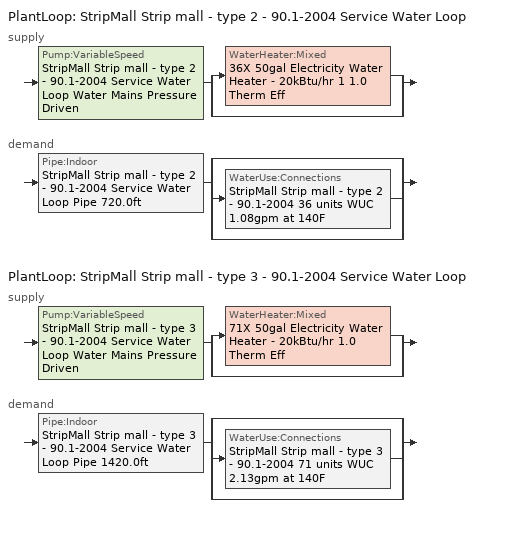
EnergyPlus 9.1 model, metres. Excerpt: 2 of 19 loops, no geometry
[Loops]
PlantLoop 'StripMall Strip mall - type 2 - 90.1-2004 Service Water Loop'
 supply: Pump:VariableSpeed 'StripMall Strip mall - type 2 - 90.1-2004 Service Water Loop Water Mains Pressure Driven' > split
  | WaterHeater:Mixed '36X 50gal Electricity Water Heater - 20kBtu/hr 1 1.0 Therm Eff'
  | bypass
 demand: Pipe:Indoor 'StripMall Strip mall - type 2 - 90.1-2004 Service Water Loop Pipe 720.0ft' > split
  | bypass
  | WaterUse:Connections 'StripMall Strip mall - type 2 - 90.1-2004 36 units WUC 1.08gpm at 140F'
  | bypass
PlantLoop 'StripMall Strip mall - type 3 - 90.1-2004 Service Water Loop'
 supply: Pump:VariableSpeed 'StripMall Strip mall - type 3 - 90.1-2004 Service Water Loop Water Mains Pressure Driven' > split
  | WaterHeater:Mixed '71X 50gal Electricity Water Heater - 20kBtu/hr 1.0 Therm Eff'
  | bypass
 demand: Pipe:Indoor 'StripMall Strip mall - type 3 - 90.1-2004 Service Water Loop Pipe 1420.0ft' > split
  | bypass
  | WaterUse:Connections 'StripMall Strip mall - type 3 - 90.1-2004 71 units WUC 2.13gpm at 140F'
  | bypass
[Material] Roughness=Smooth; Thickness {m}=0.001143; Conductivity {W/m-K}=386; Density {kg/m3}=8906.27; Specific Heat {J/kg-K}=385.1856; Thermal Absorptance=0.9; Solar Absorptance=0.7; Visible Absorptance=0.7
Copper pipe 0.75in type L 4; Copper pipe 0.75in type L 5
[Construction]
Uninsulated copper pipe 0.75in type L 4: Copper pipe 0.75in type L 4
Uninsulated copper pipe 0.75in type L 5: Copper pipe 0.75in type L 5
[SetpointManager:Scheduled] Control Variable=Temperature
Name | Schedule | Setpoint Node or NodeList
Service hot water setpoint manager 4 | Service Water Loop Temp - 140F 4 | StripMall Strip mall - type 2 - 90.1-2004 Service Water Loop Supply Outlet Node
Service hot water setpoint manager 5 | Service Water Loop Temp - 140F 5 | StripMall Strip mall - type 3 - 90.1-2004 Service Water Loop Supply Outlet Node
[PlantLoop] Fluid Type=Water; Maximum Loop Temperature {C}=60; Minimum Loop Temperature {C}=10; Maximum Loop Flow Rate {m3/s}=Autosize; Minimum Loop Flow Rate {m3/s}=0; Plant Loop Volume {m3}=Autocalculate; Load Distribution Scheme=Optimal; Plant Loop Demand Calculation Scheme=SingleSetpoint
Name | Plant Equipment Operation Scheme
StripMall Strip mall - type 2 - 90.1-2004 Service Water Loop | StripMall Strip mall - type 2 - 90.1-2004 Service Water Loop Operation Schemes
StripMall Strip mall - type 3 - 90.1-2004 Service Water Loop | StripMall Strip mall - type 3 - 90.1-2004 Service Water Loop Operation Schemes
[Sizing:Plant] Loop Type=Heating; Design Loop Exit Temperature {C}=60; Loop Design Temperature Difference {deltaC}=5; Sizing Option=NonCoincident; Zone Timesteps in Averaging Window=1; Coincident Sizing Factor Mode=None
StripMall Strip mall - type 2 - 90.1-2004 Service Water Loop; StripMall Strip mall - type 3 - 90.1-2004 Service Water Loop
[Pump:VariableSpeed] Design Maximum Flow Rate {m3/s}=Autosize; Design Pump Head {Pa}=0.001; Design Power Consumption {W}=Autosize; Motor Efficiency=0.825; Fraction of Motor Inefficiencies to Fluid Stream=0; Coefficient 1 of the Part Load Performance Curve=0; Coefficient 2 of the Part Load Performance Curve=1; Coefficient 3 of the Part Load Performance Curve=0; Coefficient 4 of the Part Load Performance Curve=0; Design Minimum Flow Rate {m3/s}=0; Pump Control Type=Continuous; Skin Loss Radiative Fraction=0.5; Design Power Sizing Method=PowerPerFlowPerPressure; Design Electric Power per Unit Flow Rate {W/(m3/s)}=348701.1; Design Shaft Power per Unit Flow Rate per Unit Head=1.28205; Design Minimum Flow Rate Fraction=0
StripMall Strip mall - type 2 - 90.1-2004 Service Water Loop Water Mains Pressure Driven; StripMall Strip mall - type 3 - 90.1-2004 Service Water Loop Water Mains Pressure Driven
[PlantEquipmentOperationSchemes] Control Scheme Object Type 1=PlantEquipmentOperation:HeatingLoad; Control Scheme Schedule Name 1=Always On Discrete
Name | Control Scheme Name 1
StripMall Strip mall - type 2 - 90.1-2004 Service Water Loop Operation Schemes | StripMall Strip mall - type 2 - 90.1-2004 Service Water Loop Heating Operation Scheme
StripMall Strip mall - type 3 - 90.1-2004 Service Water Loop Operation Schemes | StripMall Strip mall - type 3 - 90.1-2004 Service Water Loop Heating Operation Scheme
[PlantEquipmentList]
StripMall Strip mall - type 2 - 90.1-2004 Service Water Loop Heating Equipment List: WaterHeater:Mixed, 36X 50gal Electricity Water Heater - 20kBtu/hr 1 1.0 Therm Eff
StripMall Strip mall - type 3 - 90.1-2004 Service Water Loop Heating Equipment List: WaterHeater:Mixed, 71X 50gal Electricity Water Heater - 20kBtu/hr 1.0 Therm Eff
[WaterHeater:Mixed] Deadband Temperature Difference {deltaC}=2; Maximum Temperature Limit {C}=60; Heater Control Type=Cycle; Heater Ignition Minimum Flow Rate {m3/s}=0; Heater Ignition Delay {s}=0; Heater Fuel Type=Electricity; Heater Thermal Efficiency=1; Off Cycle Parasitic Fuel Consumption Rate {W}=0; Off Cycle Parasitic Fuel Type=Electricity; Off Cycle Parasitic Heat Fraction to Tank=0; On Cycle Parasitic Fuel Consumption Rate {W}=0; On Cycle Parasitic Fuel Type=Electricity; On Cycle Parasitic Heat Fraction to Tank=0; Ambient Temperature Indicator=Schedule; Off Cycle Loss Coefficient to Ambient Temperature {W/K}=2.10637; Off Cycle Loss Fraction to Zone=1; On Cycle Loss Coefficient to Ambient Temperature {W/K}=2.10637; On Cycle Loss Fraction to Zone=1; Use Side Effectiveness=1; Source Side Effectiveness=1; Use Side Design Flow Rate {m3/s}=Autosize; Source Side Design Flow Rate {m3/s}=Autosize; Indirect Water Heating Recovery Time {hr}=1.5; Source Side Flow Control Mode=IndirectHeatPrimarySetpoint
Name | Tank Volume {m3} | Setpoint Temperature Schedule | Heater Maximum Capacity {W} | Ambient Temperature Schedule
36X 50gal Electricity Water Heater - 20kBtu/hr 1 1.0 Therm Eff | 6.81374 | Service Water Loop Temp - 140F 4 | 211011 | Water Heater Ambient Temp Schedule - 71.6f 4
71X 50gal Electricity Water Heater - 20kBtu/hr 1.0 Therm Eff | 13.4382 | Service Water Loop Temp - 140F 5 | 416161 | Water Heater Ambient Temp Schedule - 71.6f 5
[WaterUse:Connections]
Name | Water Use Equipment Name 1
StripMall Strip mall - type 2 - 90.1-2004 36 units WUC 1.08gpm at 140F | StripMall Strip mall - type 2 - 90.1-2004 36 units Service Water Use 1.08gpm at 140F
StripMall Strip mall - type 3 - 90.1-2004 71 units WUC 2.13gpm at 140F | StripMall Strip mall - type 3 - 90.1-2004 71 units Service Water Use 2.13gpm at 140F
[WaterUse:Equipment] Sensible Fraction Schedule=Fraction Sensible - 0.2; Latent Fraction Schedule=Fraction Latent - 0.05
Name | Peak Flow Rate {m3/s} | Flow Rate Fraction Schedule | Target Temperature Schedule
StripMall Strip mall - type 2 - 90.1-2004 36 units Service Water Use 1.08gpm at 140F | 6.81374e-05 | RetailStripmall Type2_SWH_SCH | Mixed Water At Faucet Temp - 140F 6
StripMall Strip mall - type 3 - 90.1-2004 71 units Service Water Use 2.13gpm at 140F | 0.000134382 | RetailStripmall Type3_SWH_SCH | Mixed Water At Faucet Temp - 140F 7
[PlantEquipmentOperation:HeatingLoad] Load Range Lower Limit 1 {W}=0; Load Range Upper Limit 1 {W}=1000000000
Name | Range Equipment List Name 1
StripMall Strip mall - type 2 - 90.1-2004 Service Water Loop Heating Operation Scheme | StripMall Strip mall - type 2 - 90.1-2004 Service Water Loop Heating Equipment List
StripMall Strip mall - type 3 - 90.1-2004 Service Water Loop Heating Operation Scheme | StripMall Strip mall - type 3 - 90.1-2004 Service Water Loop Heating Equipment List
[Pipe:Indoor] Environment Type=Schedule; Pipe Inside Diameter {m}=0.019939
Name | Construction | Ambient Temperature Schedule | Ambient Air Velocity Schedule | Pipe Length {m}
StripMall Strip mall - type 2 - 90.1-2004 Service Water Loop Pipe 720.0ft | Uninsulated copper pipe 0.75in type L 4 | StripMall Strip mall - type 2 - 90.1-2004 Service Water Loop Piping Air Temp - 70F | StripMall Strip mall - type 2 - 90.1-2004 Service Water Loop Piping Air Velocity - 0.67mph | 219.456
StripMall Strip mall - type 3 - 90.1-2004 Service Water Loop Pipe 1420.0ft | Uninsulated copper pipe 0.75in type L 5 | StripMall Strip mall - type 3 - 90.1-2004 Service Water Loop Piping Air Temp - 70F | StripMall Strip mall - type 3 - 90.1-2004 Service Water Loop Piping Air Velocity - 0.67mph | 432.816
[Schedule:Day:Interval]
Fraction Latent - 0.05 Default: No, 24:00, 0.05
Fraction Sensible - 0.2 Default: No, 24:00, 0.2
Mixed Water At Faucet Temp - 140F Default 6; Mixed Water At Faucet Temp - 140F Default 7; Service Water Loop Temp - 140F Default 4; Service Water Loop Temp - 140F Default 5: No, 24:00, 60
RetailStripmall Type2_SWH_SCH Default: No, 09:00, 0, 10:00, 0.12, 11:00, 0.14, 12:00, 0.29, 13:00, 0.33, 14:00, 0.4, 15:00, 0.36, 16:00, 0.37, 17:00, 0.35, 18:00, 0.37, 24:00, 0
RetailStripmall Type2_SWH_SCH SmrDsn|Wkdy Day; RetailStripmall Type2_SWH_SCH Summer Design Day: No, 08:00, 0, 09:00, 0.15, 10:00, 0.23, 11:00, 0.32, 12:00, 0.41, 13:00, 0.57, 14:00, 0.62, 15:00, 0.61, 16:00, 0.5, 17:00, 0.45, 18:00, 0.46, 19:00, 0.47, 20:00, 0.42, 21:00, 0.34, 24:00, 0
RetailStripmall Type2_SWH_SCH Winter Design Day; RetailStripmall Type2_SWH_SCH WntrDsn|Sat Day: No, 08:00, 0, 09:00, 0.2, 10:00, 0.24, 11:00, 0.27, 12:00, 0.42, 13:00, 0.54, 14:00, 0.62, 15:00, 0.6, 16:00, 0.5, 17:00, 0.48, 18:00, 0.47, 19:00, 0.34, 24:00, 0
RetailStripmall Type3_SWH_SCH Default: No, 10:00, 0, 11:00, 0.12, 12:00, 0.29, 13:00, 0.31, 15:00, 0.36, 16:00, 0.34, 17:00, 0.35, 18:00, 0.37, 24:00, 0
RetailStripmall Type3_SWH_SCH SmrDsn|Wkdy Day; RetailStripmall Type3_SWH_SCH Summer Design Day: No, 09:00, 0, 10:00, 0.15, 11:00, 0.25, 12:00, 0.41, 13:00, 0.57, 14:00, 0.62, 15:00, 0.61, 16:00, 0.5, 17:00, 0.45, 18:00, 0.46, 19:00, 0.47, 20:00, 0.42, 21:00, 0.34, 24:00, 0
RetailStripmall Type3_SWH_SCH Winter Design Day; RetailStripmall Type3_SWH_SCH WntrDsn|Sat Day: No, 09:00, 0, 10:00, 0.2, 11:00, 0.27, 12:00, 0.42, 13:00, 0.54, 14:00, 0.59, 15:00, 0.6, 16:00, 0.49, 17:00, 0.48, 18:00, 0.47, 19:00, 0.46, 24:00, 0
StripMall Strip mall - type 2 - 90.1-2004 Service Water Loop Piping Air Temp - 70F Default; StripMall Strip mall - type 3 - 90.1-2004 Service Water Loop Piping Air Temp - 70F Default: No, 24:00, 21.1111
StripMall Strip mall - type 2 - 90.1-2004 Service Water Loop Piping Air Velocity - 0.67mph Default; StripMall Strip mall - type 3 - 90.1-2004 Service Water Loop Piping Air Velocity - 0.67mph Default: No, 24:00, 0.3
Water Heater Ambient Temp Schedule - 71.6f Default 4; Water Heater Ambient Temp Schedule - 71.6f Default 5: No, 24:00, 22
[Schedule:Week:Daily]
Fraction Latent - 0.05 Week Rule - Jan1-Dec31: Fraction Latent - 0.05 Default, Fraction Latent - 0.05 Default, Fraction Latent - 0.05 Default, Fraction Latent - 0.05 Default, Fraction Latent - 0.05 Default, Fraction Latent - 0.05 Default, Fraction Latent - 0.05 Default, Fraction Latent - 0.05 Default, Fraction Latent - 0.05 Default, Fraction Latent - 0.05 Default, Fraction Latent - 0.05 Default, Fraction Latent - 0.05 Default
Fraction Sensible - 0.2 Week Rule - Jan1-Dec31: Fraction Sensible - 0.2 Default, Fraction Sensible - 0.2 Default, Fraction Sensible - 0.2 Default, Fraction Sensible - 0.2 Default, Fraction Sensible - 0.2 Default, Fraction Sensible - 0.2 Default, Fraction Sensible - 0.2 Default, Fraction Sensible - 0.2 Default, Fraction Sensible - 0.2 Default, Fraction Sensible - 0.2 Default, Fraction Sensible - 0.2 Default, Fraction Sensible - 0.2 Default
Mixed Water At Faucet Temp - 140F 6 Week Rule - Jan1-Dec31: Mixed Water At Faucet Temp - 140F Default 6, Mixed Water At Faucet Temp - 140F Default 6, Mixed Water At Faucet Temp - 140F Default 6, Mixed Water At Faucet Temp - 140F Default 6, Mixed Water At Faucet Temp - 140F Default 6, Mixed Water At Faucet Temp - 140F Default 6, Mixed Water At Faucet Temp - 140F Default 6, Mixed Water At Faucet Temp - 140F Default 6, Mixed Water At Faucet Temp - 140F Default 6, Mixed Water At Faucet Temp - 140F Default 6, Mixed Water At Faucet Temp - 140F Default 6, Mixed Water At Faucet Temp - 140F Default 6
Mixed Water At Faucet Temp - 140F 7 Week Rule - Jan1-Dec31: Mixed Water At Faucet Temp - 140F Default 7, Mixed Water At Faucet Temp - 140F Default 7, Mixed Water At Faucet Temp - 140F Default 7, Mixed Water At Faucet Temp - 140F Default 7, Mixed Water At Faucet Temp - 140F Default 7, Mixed Water At Faucet Temp - 140F Default 7, Mixed Water At Faucet Temp - 140F Default 7, Mixed Water At Faucet Temp - 140F Default 7, Mixed Water At Faucet Temp - 140F Default 7, Mixed Water At Faucet Temp - 140F Default 7, Mixed Water At Faucet Temp - 140F Default 7, Mixed Water At Faucet Temp - 140F Default 7
RetailStripmall Type2_SWH_SCH Week Rule - Jan1-Dec31: RetailStripmall Type2_SWH_SCH Default, RetailStripmall Type2_SWH_SCH SmrDsn|Wkdy Day, RetailStripmall Type2_SWH_SCH SmrDsn|Wkdy Day, RetailStripmall Type2_SWH_SCH SmrDsn|Wkdy Day, RetailStripmall Type2_SWH_SCH SmrDsn|Wkdy Day, RetailStripmall Type2_SWH_SCH SmrDsn|Wkdy Day, RetailStripmall Type2_SWH_SCH WntrDsn|Sat Day, RetailStripmall Type2_SWH_SCH Default, RetailStripmall Type2_SWH_SCH Summer Design Day, RetailStripmall Type2_SWH_SCH Winter Design Day, RetailStripmall Type2_SWH_SCH Default, RetailStripmall Type2_SWH_SCH Default
RetailStripmall Type3_SWH_SCH Week Rule - Jan1-Dec31: RetailStripmall Type3_SWH_SCH Default, RetailStripmall Type3_SWH_SCH SmrDsn|Wkdy Day, RetailStripmall Type3_SWH_SCH SmrDsn|Wkdy Day, RetailStripmall Type3_SWH_SCH SmrDsn|Wkdy Day, RetailStripmall Type3_SWH_SCH SmrDsn|Wkdy Day, RetailStripmall Type3_SWH_SCH SmrDsn|Wkdy Day, RetailStripmall Type3_SWH_SCH WntrDsn|Sat Day, RetailStripmall Type3_SWH_SCH Default, RetailStripmall Type3_SWH_SCH Summer Design Day, RetailStripmall Type3_SWH_SCH Winter Design Day, RetailStripmall Type3_SWH_SCH Default, RetailStripmall Type3_SWH_SCH Default
Service Water Loop Temp - 140F 4 Week Rule - Jan1-Dec31: Service Water Loop Temp - 140F Default 4, Service Water Loop Temp - 140F Default 4, Service Water Loop Temp - 140F Default 4, Service Water Loop Temp - 140F Default 4, Service Water Loop Temp - 140F Default 4, Service Water Loop Temp - 140F Default 4, Service Water Loop Temp - 140F Default 4, Service Water Loop Temp - 140F Default 4, Service Water Loop Temp - 140F Default 4, Service Water Loop Temp - 140F Default 4, Service Water Loop Temp - 140F Default 4, Service Water Loop Temp - 140F Default 4
Service Water Loop Temp - 140F 5 Week Rule - Jan1-Dec31: Service Water Loop Temp - 140F Default 5, Service Water Loop Temp - 140F Default 5, Service Water Loop Temp - 140F Default 5, Service Water Loop Temp - 140F Default 5, Service Water Loop Temp - 140F Default 5, Service Water Loop Temp - 140F Default 5, Service Water Loop Temp - 140F Default 5, Service Water Loop Temp - 140F Default 5, Service Water Loop Temp - 140F Default 5, Service Water Loop Temp - 140F Default 5, Service Water Loop Temp - 140F Default 5, Service Water Loop Temp - 140F Default 5
StripMall Strip mall - type 2 - 90.1-2004 Service Water Loop Piping Air Temp - 70F Week Rule - Jan1-Dec31: StripMall Strip mall - type 2 - 90.1-2004 Service Water Loop Piping Air Temp - 70F Default, StripMall Strip mall - type 2 - 90.1-2004 Service Water Loop Piping Air Temp - 70F Default, StripMall Strip mall - type 2 - 90.1-2004 Service Water Loop Piping Air Temp - 70F Default, StripMall Strip mall - type 2 - 90.1-2004 Service Water Loop Piping Air Temp - 70F Default, StripMall Strip mall - type 2 - 90.1-2004 Service Water Loop Piping Air Temp - 70F Default, StripMall Strip mall - type 2 - 90.1-2004 Service Water Loop Piping Air Temp - 70F Default, StripMall Strip mall - type 2 - 90.1-2004 Service Water Loop Piping Air Temp - 70F Default, StripMall Strip mall - type 2 - 90.1-2004 Service Water Loop Piping Air Temp - 70F Default, StripMall Strip mall - type 2 - 90.1-2004 Service Water Loop Piping Air Temp - 70F Default, StripMall Strip mall - type 2 - 90.1-2004 Service Water Loop Piping Air Temp - 70F Default, StripMall Strip mall - type 2 - 90.1-2004 Service Water Loop Piping Air Temp - 70F Default, StripMall Strip mall - type 2 - 90.1-2004 Service Water Loop Piping Air Temp - 70F Default
StripMall Strip mall - type 2 - 90.1-2004 Service Water Loop Piping Air Velocity - 0.67mph Week Rule - Jan1-Dec31: StripMall Strip mall - type 2 - 90.1-2004 Service Water Loop Piping Air Velocity - 0.67mph Default, StripMall Strip mall - type 2 - 90.1-2004 Service Water Loop Piping Air Velocity - 0.67mph Default, StripMall Strip mall - type 2 - 90.1-2004 Service Water Loop Piping Air Velocity - 0.67mph Default, StripMall Strip mall - type 2 - 90.1-2004 Service Water Loop Piping Air Velocity - 0.67mph Default, StripMall Strip mall - type 2 - 90.1-2004 Service Water Loop Piping Air Velocity - 0.67mph Default, StripMall Strip mall - type 2 - 90.1-2004 Service Water Loop Piping Air Velocity - 0.67mph Default, StripMall Strip mall - type 2 - 90.1-2004 Service Water Loop Piping Air Velocity - 0.67mph Default, StripMall Strip mall - type 2 - 90.1-2004 Service Water Loop Piping Air Velocity - 0.67mph Default, StripMall Strip mall - type 2 - 90.1-2004 Service Water Loop Piping Air Velocity - 0.67mph Default, StripMall Strip mall - type 2 - 90.1-2004 Service Water Loop Piping Air Velocity - 0.67mph Default, StripMall Strip mall - type 2 - 90.1-2004 Service Water Loop Piping Air Velocity - 0.67mph Default, StripMall Strip mall - type 2 - 90.1-2004 Service Water Loop Piping Air Velocity - 0.67mph Default
StripMall Strip mall - type 3 - 90.1-2004 Service Water Loop Piping Air Temp - 70F Week Rule - Jan1-Dec31: StripMall Strip mall - type 3 - 90.1-2004 Service Water Loop Piping Air Temp - 70F Default, StripMall Strip mall - type 3 - 90.1-2004 Service Water Loop Piping Air Temp - 70F Default, StripMall Strip mall - type 3 - 90.1-2004 Service Water Loop Piping Air Temp - 70F Default, StripMall Strip mall - type 3 - 90.1-2004 Service Water Loop Piping Air Temp - 70F Default, StripMall Strip mall - type 3 - 90.1-2004 Service Water Loop Piping Air Temp - 70F Default, StripMall Strip mall - type 3 - 90.1-2004 Service Water Loop Piping Air Temp - 70F Default, StripMall Strip mall - type 3 - 90.1-2004 Service Water Loop Piping Air Temp - 70F Default, StripMall Strip mall - type 3 - 90.1-2004 Service Water Loop Piping Air Temp - 70F Default, StripMall Strip mall - type 3 - 90.1-2004 Service Water Loop Piping Air Temp - 70F Default, StripMall Strip mall - type 3 - 90.1-2004 Service Water Loop Piping Air Temp - 70F Default, StripMall Strip mall - type 3 - 90.1-2004 Service Water Loop Piping Air Temp - 70F Default, StripMall Strip mall - type 3 - 90.1-2004 Service Water Loop Piping Air Temp - 70F Default
StripMall Strip mall - type 3 - 90.1-2004 Service Water Loop Piping Air Velocity - 0.67mph Week Rule - Jan1-Dec31: StripMall Strip mall - type 3 - 90.1-2004 Service Water Loop Piping Air Velocity - 0.67mph Default, StripMall Strip mall - type 3 - 90.1-2004 Service Water Loop Piping Air Velocity - 0.67mph Default, StripMall Strip mall - type 3 - 90.1-2004 Service Water Loop Piping Air Velocity - 0.67mph Default, StripMall Strip mall - type 3 - 90.1-2004 Service Water Loop Piping Air Velocity - 0.67mph Default, StripMall Strip mall - type 3 - 90.1-2004 Service Water Loop Piping Air Velocity - 0.67mph Default, StripMall Strip mall - type 3 - 90.1-2004 Service Water Loop Piping Air Velocity - 0.67mph Default, StripMall Strip mall - type 3 - 90.1-2004 Service Water Loop Piping Air Velocity - 0.67mph Default, StripMall Strip mall - type 3 - 90.1-2004 Service Water Loop Piping Air Velocity - 0.67mph Default, StripMall Strip mall - type 3 - 90.1-2004 Service Water Loop Piping Air Velocity - 0.67mph Default, StripMall Strip mall - type 3 - 90.1-2004 Service Water Loop Piping Air Velocity - 0.67mph Default, StripMall Strip mall - type 3 - 90.1-2004 Service Water Loop Piping Air Velocity - 0.67mph Default, StripMall Strip mall - type 3 - 90.1-2004 Service Water Loop Piping Air Velocity - 0.67mph Default
Water Heater Ambient Temp Schedule - 71.6f 4 Week Rule - Jan1-Dec31: Water Heater Ambient Temp Schedule - 71.6f Default 4, Water Heater Ambient Temp Schedule - 71.6f Default 4, Water Heater Ambient Temp Schedule - 71.6f Default 4, Water Heater Ambient Temp Schedule - 71.6f Default 4, Water Heater Ambient Temp Schedule - 71.6f Default 4, Water Heater Ambient Temp Schedule - 71.6f Default 4, Water Heater Ambient Temp Schedule - 71.6f Default 4, Water Heater Ambient Temp Schedule - 71.6f Default 4, Water Heater Ambient Temp Schedule - 71.6f Default 4, Water Heater Ambient Temp Schedule - 71.6f Default 4, Water Heater Ambient Temp Schedule - 71.6f Default 4, Water Heater Ambient Temp Schedule - 71.6f Default 4
Water Heater Ambient Temp Schedule - 71.6f 5 Week Rule - Jan1-Dec31: Water Heater Ambient Temp Schedule - 71.6f Default 5, Water Heater Ambient Temp Schedule - 71.6f Default 5, Water Heater Ambient Temp Schedule - 71.6f Default 5, Water Heater Ambient Temp Schedule - 71.6f Default 5, Water Heater Ambient Temp Schedule - 71.6f Default 5, Water Heater Ambient Temp Schedule - 71.6f Default 5, Water Heater Ambient Temp Schedule - 71.6f Default 5, Water Heater Ambient Temp Schedule - 71.6f Default 5, Water Heater Ambient Temp Schedule - 71.6f Default 5, Water Heater Ambient Temp Schedule - 71.6f Default 5, Water Heater Ambient Temp Schedule - 71.6f Default 5, Water Heater Ambient Temp Schedule - 71.6f Default 5
[Schedule:Year]
Fraction Latent - 0.05: Fraction Latent - 0.05 Week Rule - Jan1-Dec31, 1, 1, 12, 31
Fraction Sensible - 0.2: Fraction Sensible - 0.2 Week Rule - Jan1-Dec31, 1, 1, 12, 31
Mixed Water At Faucet Temp - 140F 6: Mixed Water At Faucet Temp - 140F 6 Week Rule - Jan1-Dec31, 1, 1, 12, 31
Mixed Water At Faucet Temp - 140F 7: Mixed Water At Faucet Temp - 140F 7 Week Rule - Jan1-Dec31, 1, 1, 12, 31
RetailStripmall Type2_SWH_SCH: RetailStripmall Type2_SWH_SCH Week Rule - Jan1-Dec31, 1, 1, 12, 31
RetailStripmall Type3_SWH_SCH: RetailStripmall Type3_SWH_SCH Week Rule - Jan1-Dec31, 1, 1, 12, 31
Service Water Loop Temp - 140F 4: Service Water Loop Temp - 140F 4 Week Rule - Jan1-Dec31, 1, 1, 12, 31
Service Water Loop Temp - 140F 5: Service Water Loop Temp - 140F 5 Week Rule - Jan1-Dec31, 1, 1, 12, 31
StripMall Strip mall - type 2 - 90.1-2004 Service Water Loop Piping Air Temp - 70F: StripMall Strip mall - type 2 - 90.1-2004 Service Water Loop Piping Air Temp - 70F Week Rule - Jan1-Dec31, 1, 1, 12, 31
StripMall Strip mall - type 2 - 90.1-2004 Service Water Loop Piping Air Velocity - 0.67mph: StripMall Strip mall - type 2 - 90.1-2004 Service Water Loop Piping Air Velocity - 0.67mph Week Rule - Jan1-Dec31, 1, 1, 12, 31
StripMall Strip mall - type 3 - 90.1-2004 Service Water Loop Piping Air Temp - 70F: StripMall Strip mall - type 3 - 90.1-2004 Service Water Loop Piping Air Temp - 70F Week Rule - Jan1-Dec31, 1, 1, 12, 31
StripMall Strip mall - type 3 - 90.1-2004 Service Water Loop Piping Air Velocity - 0.67mph: StripMall Strip mall - type 3 - 90.1-2004 Service Water Loop Piping Air Velocity - 0.67mph Week Rule - Jan1-Dec31, 1, 1, 12, 31
Water Heater Ambient Temp Schedule - 71.6f 4: Water Heater Ambient Temp Schedule - 71.6f 4 Week Rule - Jan1-Dec31, 1, 1, 12, 31
Water Heater Ambient Temp Schedule - 71.6f 5: Water Heater Ambient Temp Schedule - 71.6f 5 Week Rule - Jan1-Dec31, 1, 1, 12, 31
[Schedule:Constant]
Always On Discrete: Hourly Value=1
